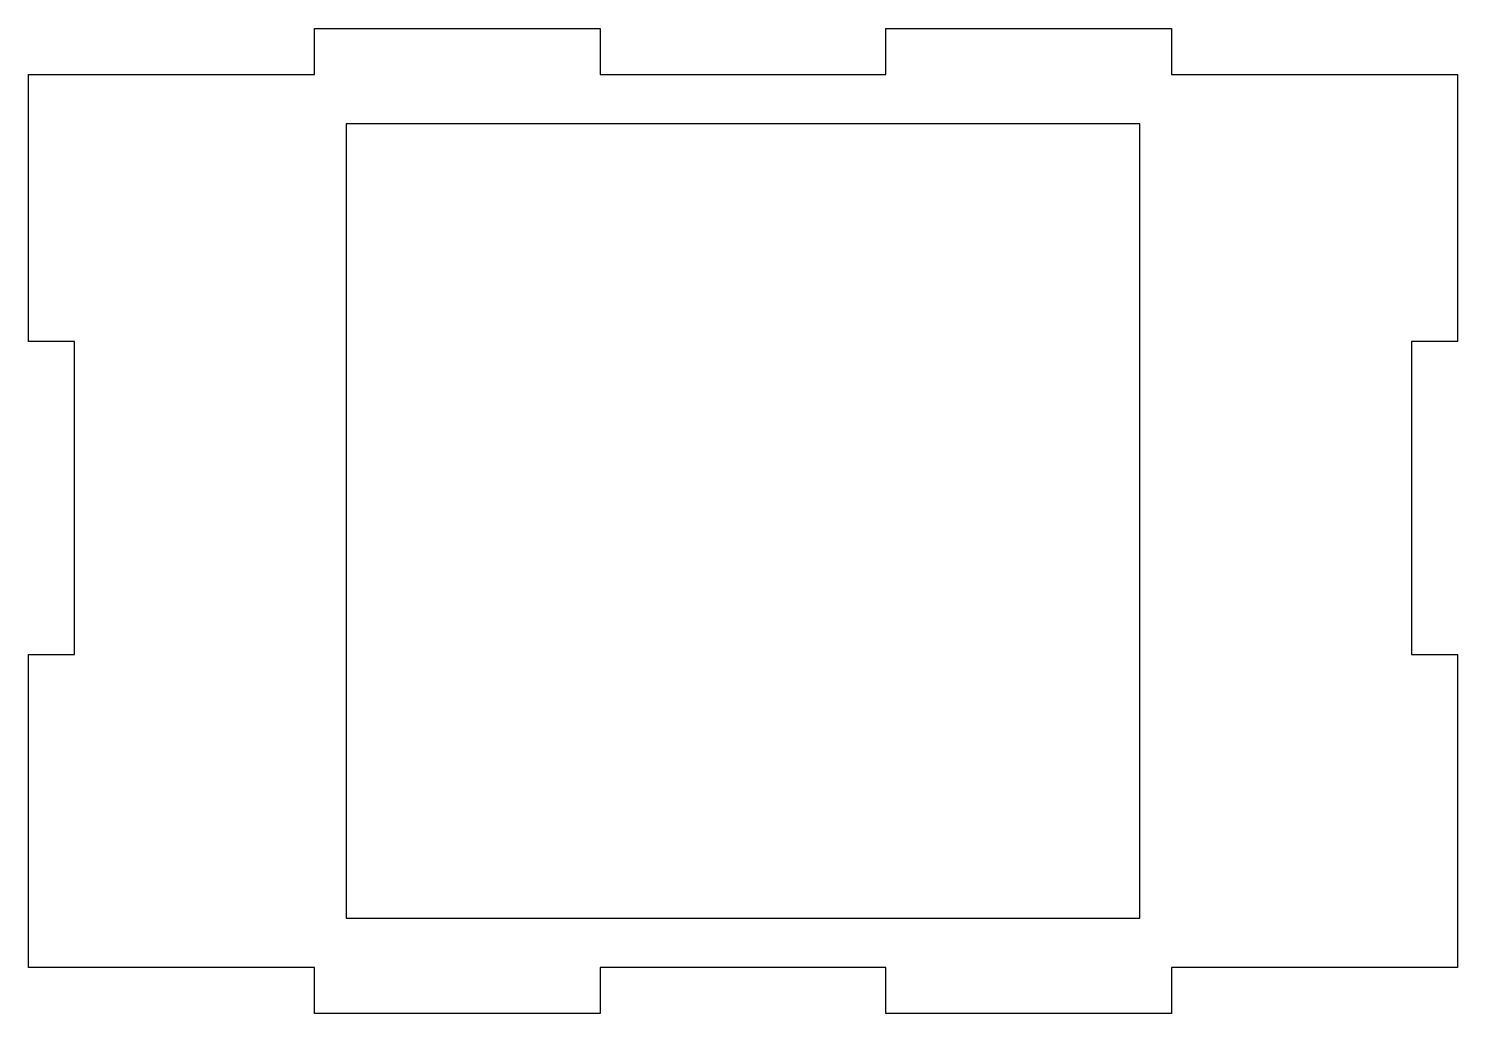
# Model space of a CAD drawing. Header units: millimetres. Extents: x 0 to 90, y 0 to 62.
import ezdxf

# ---------------------------------------------------------------- set-up
doc = ezdxf.new("R2010")
doc.units = ezdxf.units.MM
doc.layers.get('0').update_dxf_attribs({"linetype": 'CONTINUOUS'})

msp = doc.modelspace()

# ---------------------------------------------------------------- linework, layer by layer
for points in [[(0, 59.1), (18, 59.1), (18, 62), (36, 62), (36, 59.1), (54, 59.1), (54, 62), (72, 62), (72, 59.1), (90, 59.1), (90, 42.3), (87.1, 42.3), (87.1, 22.6), (90, 22.6), (90, 2.9), (72, 2.9), (72, 0), (54, 0), (54, 2.9), (36, 2.9), (36, 0), (18, 0), (18, 2.9), (0, 2.9), (0, 22.6), (2.9, 22.6), (2.9, 42.3), (0, 42.3)], [(20, 56), (20, 6), (70, 6), (70, 56)]]:
    msp.add_lwpolyline(points, close=True)

doc.saveas('drawing.dxf')
